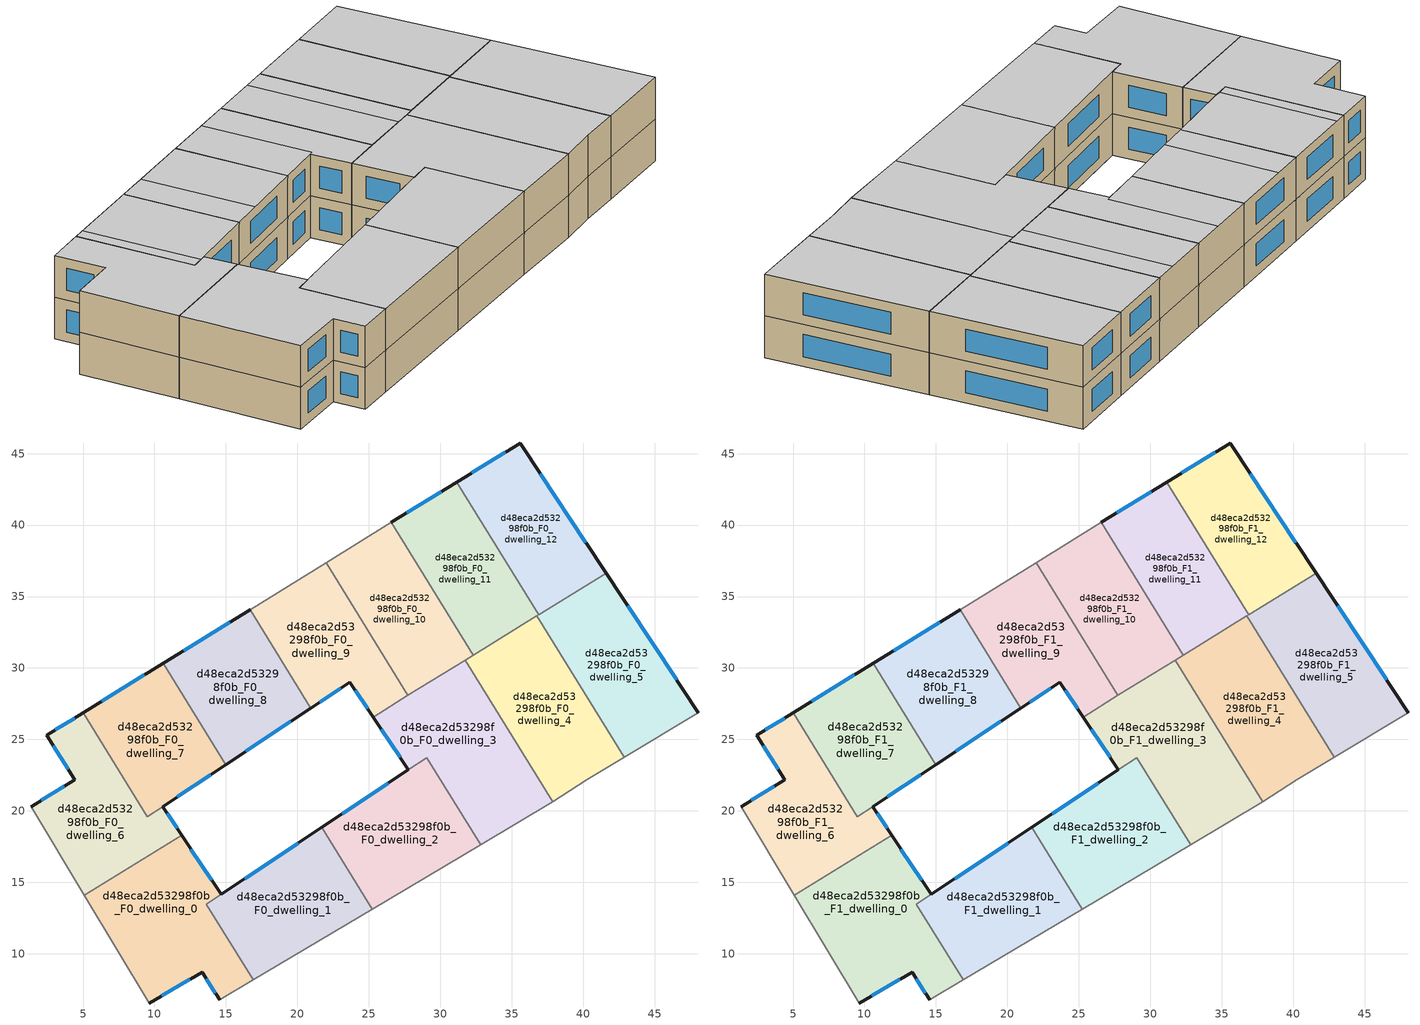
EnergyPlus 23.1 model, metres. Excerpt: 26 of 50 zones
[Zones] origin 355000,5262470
d48eca2d53298f0b_F0_dwelling_0
 floor ground (EU_floor_Construction): 14.67,14.17 13.64,13.48 16.91,8.19 14.55,6.79 13.33,8.72 9.63,6.56 5.1,14.1 11.91,18.3 z0
 wall outside (EU_wall_Construction): 14.67,14.17 11.91,18.3 / 9.63,6.56 13.33,8.72 14.55,6.79 z0:3
 wall to d48eca2d53298f0b_F0_dwelling_6 (EU_wall_Construction): 11.91,18.3 5.1,14.1 z0:3
 wall to d48eca2d53298f0b_F0_dwelling_1 (EU_wall_Construction): 16.91,8.19 13.64,13.48 14.67,14.17 z0:3
 wall adiabatic (EU_wall_Construction): 14.55,6.79 16.91,8.19 / 5.1,14.1 9.63,6.56 z0:3
 window (EU_Window_Construction): 14.02,15.14 12.56,17.33 / 13.61,8.27 14.26,7.24 / 10.5,7.06 12.46,8.21 z0.7:2.3
d48eca2d53298f0b_F0_dwelling_1
 floor ground (EU_floor_Construction): 21.71,18.85 25.24,13.12 16.91,8.19 13.64,13.48 z0
 wall outside (EU_wall_Construction): 21.71,18.85 14.67,14.17 z0:3
 wall adiabatic (EU_wall_Construction): 16.91,8.19 25.24,13.12 z0:3
 wall to d48eca2d53298f0b_F0_dwelling_2 (EU_wall_Construction): 25.24,13.12 21.71,18.85 z0:3
 window (EU_Window_Construction): 20.06,17.75 16.33,15.27 z0.7:2.3
d48eca2d53298f0b_F0_dwelling_10
 floor ground (EU_floor_Construction): 26.58,40.18 32.31,30.9 27.74,28.08 22.01,37.36 z0
 wall adiabatic (EU_wall_Construction): 26.58,40.18 22.01,37.36 z0:3
 wall to d48eca2d53298f0b_F0_dwelling_11 (EU_wall_Construction): 32.31,30.9 26.58,40.18 z0:3
 wall to d48eca2d53298f0b_F0_dwelling_9 (EU_wall_Construction): 22.01,37.36 27.74,28.08 z0:3
 wall to d48eca2d53298f0b_F0_dwelling_3 (EU_wall_Construction): 27.74,28.08 31.75,30.56 z0:3
 wall to d48eca2d53298f0b_F0_dwelling_4 (EU_wall_Construction): 31.75,30.56 32.31,30.9 z0:3
d48eca2d53298f0b_F0_dwelling_11
 floor ground (EU_floor_Construction): 31.16,43.01 36.89,33.73 32.31,30.9 26.58,40.18 z0
 wall outside (EU_wall_Construction): 31.16,43.01 26.58,40.18 z0:3
 wall to d48eca2d53298f0b_F0_dwelling_12 (EU_wall_Construction): 36.89,33.73 31.16,43.01 z0:3
 wall to d48eca2d53298f0b_F0_dwelling_4 (EU_wall_Construction): 32.31,30.9 36.76,33.65 z0:3
 wall to d48eca2d53298f0b_F0_dwelling_5 (EU_wall_Construction): 36.76,33.65 36.89,33.73 z0:3
 window (EU_Window_Construction): 30.08,42.34 27.66,40.85 z0.7:2.3
d48eca2d53298f0b_F0_dwelling_12
 floor ground (EU_floor_Construction): 35.59,45.74 41.6,36.64 36.89,33.73 31.16,43.01 z0
 wall outside (EU_wall_Construction): 41.6,36.64 35.59,45.74 31.16,43.01 z0:3
 wall to d48eca2d53298f0b_F0_dwelling_5 (EU_wall_Construction): 36.89,33.73 41.6,36.64 z0:3
 window (EU_Window_Construction): 34.55,45.1 32.2,43.65 / 40.19,38.78 37,43.61 z0.7:2.3
d48eca2d53298f0b_F0_dwelling_2
 floor ground (EU_floor_Construction): 29.05,23.72 32.82,17.62 25.24,13.12 21.71,18.85 z0
 wall outside (EU_wall_Construction): 27.77,22.87 21.71,18.85 z0:3
 wall adiabatic (EU_wall_Construction): 25.24,13.12 32.82,17.62 z0:3
 wall to d48eca2d53298f0b_F0_dwelling_3 (EU_wall_Construction): 32.82,17.62 29.05,23.72 27.77,22.87 z0:3
 window (EU_Window_Construction): 26.35,21.93 23.13,19.79 z0.7:2.3
d48eca2d53298f0b_F0_dwelling_3
 floor ground (EU_floor_Construction): 31.75,30.56 37.89,20.62 32.82,17.62 29.05,23.73 27.77,22.88 25.29,26.57 z0
 wall outside (EU_wall_Construction): 25.29,26.57 27.77,22.88 z0:3
 wall adiabatic (EU_wall_Construction): 32.82,17.62 37.89,20.62 z0:3
 wall to d48eca2d53298f0b_F0_dwelling_4 (EU_wall_Construction): 37.89,20.62 31.75,30.56 z0:3
 wall to d48eca2d53298f0b_F0_dwelling_9 (EU_wall_Construction): 27.74,28.08 25.29,26.57 z0:3
 window (EU_Window_Construction): 25.87,25.7 27.19,23.74 z0.7:2.3
d48eca2d53298f0b_F0_dwelling_4
 floor ground (EU_floor_Construction): 36.76,33.65 42.87,23.76 40.25,22.19 37.89,20.62 31.75,30.56 z0
 wall to d48eca2d53298f0b_F0_dwelling_5 (EU_wall_Construction): 42.87,23.76 36.76,33.65 z0:3
 wall adiabatic (EU_wall_Construction): 37.89,20.62 40.25,22.19 42.87,23.76 z0:3
d48eca2d53298f0b_F0_dwelling_5
 floor ground (EU_floor_Construction): 41.6,36.64 48.05,26.87 42.87,23.76 36.76,33.65 z0
 wall outside (EU_wall_Construction): 48.05,26.87 41.6,36.64 z0:3
 wall adiabatic (EU_wall_Construction): 42.87,23.76 48.05,26.87 z0:3
 window (EU_Window_Construction): 46.54,29.16 43.12,34.34 z0.7:2.3
d48eca2d53298f0b_F0_dwelling_6
 floor ground (EU_floor_Construction): 10.57,20.3 11.91,18.3 5.1,14.1 1.38,20.29 4.41,22.16 2.46,25.29 5.01,26.87 9.51,19.59 z0
 wall outside (EU_wall_Construction): 11.91,18.3 10.57,20.3 / 5.01,26.87 2.46,25.29 4.41,22.16 1.38,20.29 z0:3
 wall adiabatic (EU_wall_Construction): 1.38,20.29 5.1,14.1 z0:3
 wall to d48eca2d53298f0b_F0_dwelling_7 (EU_wall_Construction): 10.57,20.3 9.51,19.59 5.01,26.87 z0:3
 window (EU_Window_Construction): 11.59,18.77 10.88,19.83 / 3.69,21.72 2.09,20.73 / 2.92,24.56 3.95,22.9 / 4.41,26.5 3.06,25.66 z0.7:2.3
d48eca2d53298f0b_F0_dwelling_7
 floor ground (EU_floor_Construction): 10.61,30.32 14.98,23.23 9.51,19.59 5.01,26.87 z0
 wall outside (EU_wall_Construction): 10.61,30.32 5.01,26.87 / 10.57,20.3 14.98,23.23 z0:3
 wall to d48eca2d53298f0b_F0_dwelling_8 (EU_wall_Construction): 14.98,23.23 10.61,30.32 z0:3
 window (EU_Window_Construction): 9.29,29.51 6.33,27.68 / 11.61,20.99 13.95,22.55 z0.7:2.3
d48eca2d53298f0b_F0_dwelling_8
 floor ground (EU_floor_Construction): 16.69,34.07 20.94,27.19 14.98,23.23 10.61,30.32 z0
 wall outside (EU_wall_Construction): 16.69,34.07 10.61,30.32 / 14.98,23.23 20.94,27.19 z0:3
 wall to d48eca2d53298f0b_F0_dwelling_9 (EU_wall_Construction): 20.94,27.19 16.69,34.07 z0:3
 window (EU_Window_Construction): 15.26,33.19 12.04,31.2 / 16.38,24.16 19.54,26.26 z0.7:2.3
d48eca2d53298f0b_F0_dwelling_9
 floor ground (EU_floor_Construction): 22.01,37.36 27.74,28.08 25.29,26.57 23.66,29 20.94,27.19 16.69,34.07 z0
 wall outside (EU_wall_Construction): 20.94,27.19 23.66,29 25.29,26.57 z0:3
 wall adiabatic (EU_wall_Construction): 22.01,37.36 16.69,34.07 z0:3
 window (EU_Window_Construction): 24.05,28.43 24.91,27.14 / 21.58,27.62 23.02,28.58 z0.7:2.3
d48eca2d53298f0b_F1_dwelling_0
 floor to d48eca2d53298f0b_F0_dwelling_0 (EU_floor_Construction): 14.67,14.17 13.64,13.48 16.91,8.19 14.55,6.79 13.33,8.72 9.63,6.56 5.1,14.1 11.91,18.3 z3
 wall outside (EU_wall_Construction): 14.67,14.17 11.91,18.3 / 9.63,6.56 13.33,8.72 14.55,6.79 z3:6
 wall to d48eca2d53298f0b_F1_dwelling_6 (EU_wall_Construction): 11.91,18.3 5.1,14.1 z3:6
 wall to d48eca2d53298f0b_F1_dwelling_1 (EU_wall_Construction): 16.91,8.19 13.64,13.48 14.67,14.17 z3:6
 wall adiabatic (EU_wall_Construction): 14.55,6.79 16.91,8.19 / 5.1,14.1 9.63,6.56 z3:6
 window (EU_Window_Construction): 14.02,15.14 12.56,17.33 / 13.61,8.27 14.26,7.24 / 10.5,7.06 12.46,8.21 z3.7:5.3
 ceiling to d48eca2d53298f0b_F2_dwelling_0 (EU_floor_Construction): 16.91,8.19 13.64,13.48 14.67,14.17 11.91,18.3 5.1,14.1 9.63,6.56 13.33,8.72 14.55,6.79 z6
d48eca2d53298f0b_F1_dwelling_1
 floor to d48eca2d53298f0b_F0_dwelling_1 (EU_floor_Construction): 21.71,18.85 25.24,13.12 16.91,8.19 13.64,13.48 z3
 wall outside (EU_wall_Construction): 21.71,18.85 14.67,14.17 z3:6
 wall adiabatic (EU_wall_Construction): 16.91,8.19 25.24,13.12 z3:6
 wall to d48eca2d53298f0b_F1_dwelling_2 (EU_wall_Construction): 25.24,13.12 21.71,18.85 z3:6
 window (EU_Window_Construction): 20.06,17.75 16.33,15.27 z3.7:5.3
 ceiling to d48eca2d53298f0b_F2_dwelling_1 (EU_floor_Construction): 25.24,13.12 21.71,18.85 13.64,13.48 16.91,8.19 z6
d48eca2d53298f0b_F1_dwelling_10
 floor to d48eca2d53298f0b_F0_dwelling_10 (EU_floor_Construction): 26.58,40.18 32.31,30.9 27.74,28.08 22.01,37.36 z3
 wall adiabatic (EU_wall_Construction): 26.58,40.18 22.01,37.36 z3:6
 wall to d48eca2d53298f0b_F1_dwelling_11 (EU_wall_Construction): 32.31,30.9 26.58,40.18 z3:6
 wall to d48eca2d53298f0b_F1_dwelling_9 (EU_wall_Construction): 22.01,37.36 27.74,28.08 z3:6
 wall to d48eca2d53298f0b_F1_dwelling_3 (EU_wall_Construction): 27.74,28.08 31.75,30.56 z3:6
 wall to d48eca2d53298f0b_F1_dwelling_4 (EU_wall_Construction): 31.75,30.56 32.31,30.9 z3:6
 ceiling to d48eca2d53298f0b_F2_dwelling_9 (EU_floor_Construction): 30.79,29.96 25.06,39.24 22.01,37.36 27.74,28.08 z6
 ceiling to d48eca2d53298f0b_F2_dwelling_10 (EU_floor_Construction): 32.31,30.9 26.58,40.18 25.06,39.24 30.79,29.96 z6
d48eca2d53298f0b_F1_dwelling_11
 floor to d48eca2d53298f0b_F0_dwelling_11 (EU_floor_Construction): 31.16,43.01 36.89,33.73 32.31,30.9 26.58,40.18 z3
 wall outside (EU_wall_Construction): 31.16,43.01 26.58,40.18 z3:6
 wall to d48eca2d53298f0b_F1_dwelling_12 (EU_wall_Construction): 36.89,33.73 31.16,43.01 z3:6
 wall to d48eca2d53298f0b_F1_dwelling_4 (EU_wall_Construction): 32.31,30.9 36.76,33.65 z3:6
 wall to d48eca2d53298f0b_F1_dwelling_5 (EU_wall_Construction): 36.76,33.65 36.89,33.73 z3:6
 window (EU_Window_Construction): 30.08,42.34 27.66,40.85 z3.7:5.3
 ceiling adiabatic (EU_roof_Construction): 36.89,33.73 31.16,43.01 26.58,40.18 32.31,30.9 z6
d48eca2d53298f0b_F1_dwelling_12
 floor to d48eca2d53298f0b_F0_dwelling_12 (EU_floor_Construction): 35.59,45.74 41.6,36.64 36.89,33.73 31.16,43.01 z3
 wall outside (EU_wall_Construction): 41.6,36.64 35.59,45.74 31.16,43.01 z3:6
 wall to d48eca2d53298f0b_F1_dwelling_5 (EU_wall_Construction): 36.89,33.73 41.6,36.64 z3:6
 window (EU_Window_Construction): 34.55,45.1 32.2,43.65 / 40.19,38.78 37,43.61 z3.7:5.3
 ceiling to d48eca2d53298f0b_F2_dwelling_11 (EU_floor_Construction): 41.6,36.64 35.59,45.74 31.16,43.01 36.89,33.73 z6
d48eca2d53298f0b_F1_dwelling_2
 floor to d48eca2d53298f0b_F0_dwelling_2 (EU_floor_Construction): 29.05,23.72 32.82,17.62 25.24,13.12 21.71,18.85 z3
 wall outside (EU_wall_Construction): 27.77,22.87 21.71,18.85 z3:6
 wall adiabatic (EU_wall_Construction): 25.24,13.12 32.82,17.62 z3:6
 wall to d48eca2d53298f0b_F1_dwelling_3 (EU_wall_Construction): 32.82,17.62 29.05,23.72 27.77,22.87 z3:6
 window (EU_Window_Construction): 26.35,21.93 23.13,19.79 z3.7:5.3
 ceiling to d48eca2d53298f0b_F2_dwelling_2 (EU_floor_Construction): 32.82,17.62 29.05,23.72 21.71,18.85 25.24,13.12 z6
d48eca2d53298f0b_F1_dwelling_3
 floor to d48eca2d53298f0b_F0_dwelling_3 (EU_floor_Construction): 31.75,30.56 37.89,20.62 32.82,17.62 29.05,23.73 27.77,22.88 25.29,26.57 z3
 wall outside (EU_wall_Construction): 25.29,26.57 27.77,22.88 z3:6
 wall adiabatic (EU_wall_Construction): 32.82,17.62 37.89,20.62 z3:6
 wall to d48eca2d53298f0b_F1_dwelling_4 (EU_wall_Construction): 37.89,20.62 31.75,30.56 z3:6
 wall to d48eca2d53298f0b_F1_dwelling_9 (EU_wall_Construction): 27.74,28.08 25.29,26.57 z3:6
 window (EU_Window_Construction): 25.87,25.7 27.19,23.74 z3.7:5.3
 ceiling to d48eca2d53298f0b_F2_dwelling_3 (EU_floor_Construction): 37.89,20.62 31.75,30.56 25.29,26.57 27.77,22.88 29.05,23.73 32.82,17.62 z6
d48eca2d53298f0b_F1_dwelling_4
 floor to d48eca2d53298f0b_F0_dwelling_4 (EU_floor_Construction): 36.76,33.65 42.87,23.76 40.25,22.19 37.89,20.62 31.75,30.56 z3
 wall to d48eca2d53298f0b_F1_dwelling_5 (EU_wall_Construction): 42.87,23.76 36.76,33.65 z3:6
 wall adiabatic (EU_wall_Construction): 37.89,20.62 40.25,22.19 42.87,23.76 z3:6
 ceiling to d48eca2d53298f0b_F2_dwelling_4 (EU_floor_Construction): 40.25,22.19 42.87,23.76 36.76,33.65 31.75,30.56 37.89,20.62 z6
d48eca2d53298f0b_F1_dwelling_5
 floor to d48eca2d53298f0b_F0_dwelling_5 (EU_floor_Construction): 41.6,36.64 48.05,26.87 42.87,23.76 36.76,33.65 z3
 wall outside (EU_wall_Construction): 48.05,26.87 41.6,36.64 z3:6
 wall adiabatic (EU_wall_Construction): 42.87,23.76 48.05,26.87 z3:6
 window (EU_Window_Construction): 46.54,29.16 43.12,34.34 z3.7:5.3
 ceiling to d48eca2d53298f0b_F2_dwelling_5 (EU_floor_Construction): 48.05,26.87 41.6,36.64 36.76,33.65 42.87,23.76 z6
d48eca2d53298f0b_F1_dwelling_6
 floor to d48eca2d53298f0b_F0_dwelling_6 (EU_floor_Construction): 10.57,20.3 11.91,18.3 5.1,14.1 1.38,20.29 4.41,22.16 2.46,25.29 5.01,26.87 9.51,19.59 z3
 wall outside (EU_wall_Construction): 11.91,18.3 10.57,20.3 / 5.01,26.87 2.46,25.29 4.41,22.16 1.38,20.29 z3:6
 wall adiabatic (EU_wall_Construction): 1.38,20.29 5.1,14.1 z3:6
 wall to d48eca2d53298f0b_F1_dwelling_7 (EU_wall_Construction): 10.57,20.3 9.51,19.59 5.01,26.87 z3:6
 window (EU_Window_Construction): 11.59,18.77 10.88,19.83 / 3.69,21.72 2.09,20.73 / 2.92,24.56 3.95,22.9 / 4.41,26.5 3.06,25.66 z3.7:5.3
 ceiling to d48eca2d53298f0b_F2_dwelling_6 (EU_floor_Construction): 11.91,18.3 10.57,20.3 9.51,19.59 5.01,26.87 2.46,25.29 4.41,22.16 1.38,20.29 5.1,14.1 z6
d48eca2d53298f0b_F1_dwelling_7
 floor to d48eca2d53298f0b_F0_dwelling_7 (EU_floor_Construction): 10.61,30.32 14.98,23.23 9.51,19.59 5.01,26.87 z3
 wall outside (EU_wall_Construction): 10.61,30.32 5.01,26.87 / 10.57,20.3 14.98,23.23 z3:6
 wall to d48eca2d53298f0b_F1_dwelling_8 (EU_wall_Construction): 14.98,23.23 10.61,30.32 z3:6
 window (EU_Window_Construction): 9.29,29.51 6.33,27.68 / 11.61,20.99 13.95,22.55 z3.7:5.3
 ceiling to d48eca2d53298f0b_F2_dwelling_7 (EU_floor_Construction): 14.98,23.23 10.61,30.32 5.78,27.34 10.25,20.09 z6
 ceiling to d48eca2d53298f0b_F2_dwelling_6 (EU_floor_Construction): 10.25,20.09 5.78,27.34 5.01,26.87 9.51,19.59 10.57,20.3 z6
d48eca2d53298f0b_F1_dwelling_8
 floor to d48eca2d53298f0b_F0_dwelling_8 (EU_floor_Construction): 16.69,34.07 20.94,27.19 14.98,23.23 10.61,30.32 z3
 wall outside (EU_wall_Construction): 16.69,34.07 10.61,30.32 / 14.98,23.23 20.94,27.19 z3:6
 wall to d48eca2d53298f0b_F1_dwelling_9 (EU_wall_Construction): 20.94,27.19 16.69,34.07 z3:6
 window (EU_Window_Construction): 15.26,33.19 12.04,31.2 / 16.38,24.16 19.54,26.26 z3.7:5.3
 ceiling to d48eca2d53298f0b_F2_dwelling_8 (EU_floor_Construction): 20.94,27.19 16.69,34.07 12.62,31.56 16.95,24.54 z6
 ceiling to d48eca2d53298f0b_F2_dwelling_7 (EU_floor_Construction): 16.95,24.54 12.62,31.56 10.61,30.32 14.98,23.23 z6
d48eca2d53298f0b_F1_dwelling_9
 floor to d48eca2d53298f0b_F0_dwelling_9 (EU_floor_Construction): 22.01,37.36 27.74,28.08 25.29,26.57 23.66,29 20.94,27.19 16.69,34.07 z3
 wall outside (EU_wall_Construction): 20.94,27.19 23.66,29 25.29,26.57 z3:6
 wall adiabatic (EU_wall_Construction): 22.01,37.36 16.69,34.07 z3:6
 window (EU_Window_Construction): 24.05,28.43 24.91,27.14 / 21.58,27.62 23.02,28.58 z3.7:5.3
 ceiling to d48eca2d53298f0b_F2_dwelling_9 (EU_floor_Construction): 27.74,28.08 22.01,37.36 19.72,35.95 23.91,29.17 23.66,29 25.29,26.57 z6
 ceiling to d48eca2d53298f0b_F2_dwelling_8 (EU_floor_Construction): 23.66,29 23.91,29.17 19.72,35.95 16.69,34.07 20.94,27.19 z6
[Building]
EU S2 Campaign: North Axis=0; Terrain=City; Solar Distribution=FullExterior
[Site:Location]
Budapest.Ferenc.Liszt.Intl.AP: Latitude=47.437; Longitude=19.256; Time Zone=1; Elevation=185
[SizingPeriod:WeatherFileDays]
AnnualSizingPeriod: Begin Month=1; Begin Day of Month=1; End Month=12; End Day of Month=31; Day of Week for Start Day=Monday; Use Weather File Daylight Saving Period=No; Use Weather File Rain and Snow Indicators=No
[MATERIAL]
EU_InternalMass_Material: Roughness=MediumRough; Thickness=0.1; Conductivity=1; Density=1800; Specific Heat=900; Thermal Absorptance=0.9; Solar Absorptance=0.7; Visible Absorptance=0.7
[MATERIAL:NOMASS] Roughness=MediumRough; Thermal Absorptance=0.9; Solar Absorptance=0.7; Visible Absorptance=0.7
Name | Thermal Resistance
EU_wall_NoMass | 0.832559
EU_roof_NoMass | 1.39638
EU_floor_NoMass | 0.872794
[WINDOWMATERIAL:SIMPLEGLAZINGSYSTEM]
EU_Window_SimpleGlazing: UFactor=2.79869; Solar Heat Gain Coefficient=0.75; Visible Transmittance=0.75
[CONSTRUCTION]
EU_wall_Construction: EU_wall_NoMass
EU_roof_Construction: EU_roof_NoMass
EU_floor_Construction: EU_floor_NoMass
EU_Window_Construction: EU_Window_SimpleGlazing
EU_InternalMass_Construction: EU_InternalMass_Material
[ZONE] Type=1; Multiplier=1; Ceiling Height=autocalculate; Floor Area=autocalculate; Part of Total Floor Area=Yes
Name | Volume
d48eca2d53298f0b_F0_dwelling_0; d48eca2d53298f0b_F1_dwelling_0 | 222.478
d48eca2d53298f0b_F0_dwelling_1; d48eca2d53298f0b_F1_dwelling_1 | 188.02
d48eca2d53298f0b_F0_dwelling_10; d48eca2d53298f0b_F1_dwelling_10 | 175.908
d48eca2d53298f0b_F0_dwelling_11; d48eca2d53298f0b_F1_dwelling_11 | 175.917
d48eca2d53298f0b_F0_dwelling_12; d48eca2d53298f0b_F1_dwelling_12 | 175.909
d48eca2d53298f0b_F0_dwelling_2; d48eca2d53298f0b_F1_dwelling_2 | 183.679
d48eca2d53298f0b_F0_dwelling_3; d48eca2d53298f0b_F1_dwelling_3 | 226.723
d48eca2d53298f0b_F0_dwelling_4; d48eca2d53298f0b_F1_dwelling_4 | 205.252
d48eca2d53298f0b_F0_dwelling_5; d48eca2d53298f0b_F1_dwelling_5 | 205.23
d48eca2d53298f0b_F0_dwelling_6; d48eca2d53298f0b_F1_dwelling_6 | 185.373
d48eca2d53298f0b_F0_dwelling_7; d48eca2d53298f0b_F1_dwelling_7 | 166.467
d48eca2d53298f0b_F0_dwelling_8; d48eca2d53298f0b_F1_dwelling_8 | 175.936
d48eca2d53298f0b_F0_dwelling_9; d48eca2d53298f0b_F1_dwelling_9 | 175.939
[INTERNALMASS] Construction=EU_InternalMass_Construction
Name | Zone or ZoneList | Surface Area
d48eca2d53298f0b_F0_dwelling_0_EU_InternalMass | d48eca2d53298f0b_F0_dwelling_0 | 74.1593
d48eca2d53298f0b_F0_dwelling_1_EU_InternalMass | d48eca2d53298f0b_F0_dwelling_1 | 62.6728
d48eca2d53298f0b_F0_dwelling_2_EU_InternalMass | d48eca2d53298f0b_F0_dwelling_2 | 61.248
d48eca2d53298f0b_F0_dwelling_3_EU_InternalMass | d48eca2d53298f0b_F0_dwelling_3 | 75.5735
d48eca2d53298f0b_F0_dwelling_4_EU_InternalMass | d48eca2d53298f0b_F0_dwelling_4 | 68.4179
d48eca2d53298f0b_F0_dwelling_5_EU_InternalMass | d48eca2d53298f0b_F0_dwelling_5 | 68.4101
d48eca2d53298f0b_F0_dwelling_6_EU_InternalMass | d48eca2d53298f0b_F0_dwelling_6 | 61.7931
d48eca2d53298f0b_F0_dwelling_7_EU_InternalMass | d48eca2d53298f0b_F0_dwelling_7 | 55.4882
d48eca2d53298f0b_F0_dwelling_8_EU_InternalMass | d48eca2d53298f0b_F0_dwelling_8 | 58.6452
d48eca2d53298f0b_F0_dwelling_9_EU_InternalMass | d48eca2d53298f0b_F0_dwelling_9 | 58.6463
d48eca2d53298f0b_F0_dwelling_10_EU_InternalMass | d48eca2d53298f0b_F0_dwelling_10 | 58.636
d48eca2d53298f0b_F0_dwelling_11_EU_InternalMass | d48eca2d53298f0b_F0_dwelling_11 | 58.6393
d48eca2d53298f0b_F0_dwelling_12_EU_InternalMass | d48eca2d53298f0b_F0_dwelling_12 | 58.6362
d48eca2d53298f0b_F1_dwelling_0_EU_InternalMass | d48eca2d53298f0b_F1_dwelling_0 | 74.1593
d48eca2d53298f0b_F1_dwelling_1_EU_InternalMass | d48eca2d53298f0b_F1_dwelling_1 | 62.6728
d48eca2d53298f0b_F1_dwelling_2_EU_InternalMass | d48eca2d53298f0b_F1_dwelling_2 | 61.248
d48eca2d53298f0b_F1_dwelling_3_EU_InternalMass | d48eca2d53298f0b_F1_dwelling_3 | 75.5735
d48eca2d53298f0b_F1_dwelling_4_EU_InternalMass | d48eca2d53298f0b_F1_dwelling_4 | 68.4179
d48eca2d53298f0b_F1_dwelling_5_EU_InternalMass | d48eca2d53298f0b_F1_dwelling_5 | 68.4101
d48eca2d53298f0b_F1_dwelling_6_EU_InternalMass | d48eca2d53298f0b_F1_dwelling_6 | 61.7931
d48eca2d53298f0b_F1_dwelling_7_EU_InternalMass | d48eca2d53298f0b_F1_dwelling_7 | 55.4882
d48eca2d53298f0b_F1_dwelling_8_EU_InternalMass | d48eca2d53298f0b_F1_dwelling_8 | 58.6452
d48eca2d53298f0b_F1_dwelling_9_EU_InternalMass | d48eca2d53298f0b_F1_dwelling_9 | 58.6463
d48eca2d53298f0b_F1_dwelling_10_EU_InternalMass | d48eca2d53298f0b_F1_dwelling_10 | 58.636
d48eca2d53298f0b_F1_dwelling_11_EU_InternalMass | d48eca2d53298f0b_F1_dwelling_11 | 58.6393
d48eca2d53298f0b_F1_dwelling_12_EU_InternalMass | d48eca2d53298f0b_F1_dwelling_12 | 58.6362
[OTHEREQUIPMENT] Fuel Type=Electricity; Design Level Calculation Method=Watts/Area; Power per Zone Floor Area=1; Fraction Latent=0; Fraction Radiant=0; Fraction Lost=0; Carbon Dioxide Generation Rate=0; EndUse Subcategory=EU_Step8_InternalGains
Name | Zone or ZoneList or Space or SpaceList | Schedule
EU_Step8_InternalGain_d48eca2d53298f0b_F0_dwelling_0_f000 | d48eca2d53298f0b_F0_dwelling_0 | EU_Step8_GainSchedule_d48eca2d53298f0b_F0_dwelling_0_f000
EU_Step8_InternalGain_d48eca2d53298f0b_F0_dwelling_1_f000 | d48eca2d53298f0b_F0_dwelling_1 | EU_Step8_GainSchedule_d48eca2d53298f0b_F0_dwelling_1_f000
EU_Step8_InternalGain_d48eca2d53298f0b_F0_dwelling_2_f000 | d48eca2d53298f0b_F0_dwelling_2 | EU_Step8_GainSchedule_d48eca2d53298f0b_F0_dwelling_2_f000
EU_Step8_InternalGain_d48eca2d53298f0b_F0_dwelling_3_f000 | d48eca2d53298f0b_F0_dwelling_3 | EU_Step8_GainSchedule_d48eca2d53298f0b_F0_dwelling_3_f000
EU_Step8_InternalGain_d48eca2d53298f0b_F0_dwelling_4_f000 | d48eca2d53298f0b_F0_dwelling_4 | EU_Step8_GainSchedule_d48eca2d53298f0b_F0_dwelling_4_f000
EU_Step8_InternalGain_d48eca2d53298f0b_F0_dwelling_5_f000 | d48eca2d53298f0b_F0_dwelling_5 | EU_Step8_GainSchedule_d48eca2d53298f0b_F0_dwelling_5_f000
EU_Step8_InternalGain_d48eca2d53298f0b_F0_dwelling_6_f000 | d48eca2d53298f0b_F0_dwelling_6 | EU_Step8_GainSchedule_d48eca2d53298f0b_F0_dwelling_6_f000
EU_Step8_InternalGain_d48eca2d53298f0b_F0_dwelling_7_f000 | d48eca2d53298f0b_F0_dwelling_7 | EU_Step8_GainSchedule_d48eca2d53298f0b_F0_dwelling_7_f000
EU_Step8_InternalGain_d48eca2d53298f0b_F0_dwelling_8_f000 | d48eca2d53298f0b_F0_dwelling_8 | EU_Step8_GainSchedule_d48eca2d53298f0b_F0_dwelling_8_f000
EU_Step8_InternalGain_d48eca2d53298f0b_F0_dwelling_9_f000 | d48eca2d53298f0b_F0_dwelling_9 | EU_Step8_GainSchedule_d48eca2d53298f0b_F0_dwelling_9_f000
EU_Step8_InternalGain_d48eca2d53298f0b_F0_dwelling_10_f000 | d48eca2d53298f0b_F0_dwelling_10 | EU_Step8_GainSchedule_d48eca2d53298f0b_F0_dwelling_10_f000
EU_Step8_InternalGain_d48eca2d53298f0b_F0_dwelling_11_f000 | d48eca2d53298f0b_F0_dwelling_11 | EU_Step8_GainSchedule_d48eca2d53298f0b_F0_dwelling_11_f000
EU_Step8_InternalGain_d48eca2d53298f0b_F0_dwelling_12_f000 | d48eca2d53298f0b_F0_dwelling_12 | EU_Step8_GainSchedule_d48eca2d53298f0b_F0_dwelling_12_f000
EU_Step8_InternalGain_d48eca2d53298f0b_F1_dwelling_0_f000 | d48eca2d53298f0b_F1_dwelling_0 | EU_Step8_GainSchedule_d48eca2d53298f0b_F1_dwelling_0_f000
EU_Step8_InternalGain_d48eca2d53298f0b_F1_dwelling_1_f000 | d48eca2d53298f0b_F1_dwelling_1 | EU_Step8_GainSchedule_d48eca2d53298f0b_F1_dwelling_1_f000
EU_Step8_InternalGain_d48eca2d53298f0b_F1_dwelling_2_f000 | d48eca2d53298f0b_F1_dwelling_2 | EU_Step8_GainSchedule_d48eca2d53298f0b_F1_dwelling_2_f000
EU_Step8_InternalGain_d48eca2d53298f0b_F1_dwelling_3_f000 | d48eca2d53298f0b_F1_dwelling_3 | EU_Step8_GainSchedule_d48eca2d53298f0b_F1_dwelling_3_f000
EU_Step8_InternalGain_d48eca2d53298f0b_F1_dwelling_4_f000 | d48eca2d53298f0b_F1_dwelling_4 | EU_Step8_GainSchedule_d48eca2d53298f0b_F1_dwelling_4_f000
EU_Step8_InternalGain_d48eca2d53298f0b_F1_dwelling_5_f000 | d48eca2d53298f0b_F1_dwelling_5 | EU_Step8_GainSchedule_d48eca2d53298f0b_F1_dwelling_5_f000
EU_Step8_InternalGain_d48eca2d53298f0b_F1_dwelling_6_f000 | d48eca2d53298f0b_F1_dwelling_6 | EU_Step8_GainSchedule_d48eca2d53298f0b_F1_dwelling_6_f000
EU_Step8_InternalGain_d48eca2d53298f0b_F1_dwelling_7_f000 | d48eca2d53298f0b_F1_dwelling_7 | EU_Step8_GainSchedule_d48eca2d53298f0b_F1_dwelling_7_f000
EU_Step8_InternalGain_d48eca2d53298f0b_F1_dwelling_8_f000 | d48eca2d53298f0b_F1_dwelling_8 | EU_Step8_GainSchedule_d48eca2d53298f0b_F1_dwelling_8_f000
EU_Step8_InternalGain_d48eca2d53298f0b_F1_dwelling_9_f000 | d48eca2d53298f0b_F1_dwelling_9 | EU_Step8_GainSchedule_d48eca2d53298f0b_F1_dwelling_9_f000
EU_Step8_InternalGain_d48eca2d53298f0b_F1_dwelling_10_f000 | d48eca2d53298f0b_F1_dwelling_10 | EU_Step8_GainSchedule_d48eca2d53298f0b_F1_dwelling_10_f000
EU_Step8_InternalGain_d48eca2d53298f0b_F1_dwelling_11_f000 | d48eca2d53298f0b_F1_dwelling_11 | EU_Step8_GainSchedule_d48eca2d53298f0b_F1_dwelling_11_f000
EU_Step8_InternalGain_d48eca2d53298f0b_F1_dwelling_12_f000 | d48eca2d53298f0b_F1_dwelling_12 | EU_Step8_GainSchedule_d48eca2d53298f0b_F1_dwelling_12_f000
[ZONEVENTILATION:DESIGNFLOWRATE] Schedule=EU_AlwaysOn; Design Flow Rate Calculation Method=AirChanges/Hour; Air Changes per Hour=0.475469; Ventilation Type=Natural; Fan Pressure Rise=0; Fan Total Efficiency=1; Constant Term Coefficient=1; Temperature Term Coefficient=0; Velocity Term Coefficient=0; Velocity Squared Term Coefficient=0; Minimum Indoor Temperature=-100; Maximum Indoor Temperature=100; Delta Temperature=-100; Minimum Outdoor Temperature=-100; Maximum Outdoor Temperature=100; Maximum Wind Speed=40
Name | Zone or ZoneList or Space or SpaceList
EU_ConstantAir_d48eca2d53298f0b_F0_dwelling_0 | d48eca2d53298f0b_F0_dwelling_0
EU_ConstantAir_d48eca2d53298f0b_F0_dwelling_1 | d48eca2d53298f0b_F0_dwelling_1
EU_ConstantAir_d48eca2d53298f0b_F0_dwelling_2 | d48eca2d53298f0b_F0_dwelling_2
EU_ConstantAir_d48eca2d53298f0b_F0_dwelling_3 | d48eca2d53298f0b_F0_dwelling_3
EU_ConstantAir_d48eca2d53298f0b_F0_dwelling_4 | d48eca2d53298f0b_F0_dwelling_4
EU_ConstantAir_d48eca2d53298f0b_F0_dwelling_5 | d48eca2d53298f0b_F0_dwelling_5
EU_ConstantAir_d48eca2d53298f0b_F0_dwelling_6 | d48eca2d53298f0b_F0_dwelling_6
EU_ConstantAir_d48eca2d53298f0b_F0_dwelling_7 | d48eca2d53298f0b_F0_dwelling_7
EU_ConstantAir_d48eca2d53298f0b_F0_dwelling_8 | d48eca2d53298f0b_F0_dwelling_8
EU_ConstantAir_d48eca2d53298f0b_F0_dwelling_9 | d48eca2d53298f0b_F0_dwelling_9
EU_ConstantAir_d48eca2d53298f0b_F0_dwelling_10 | d48eca2d53298f0b_F0_dwelling_10
EU_ConstantAir_d48eca2d53298f0b_F0_dwelling_11 | d48eca2d53298f0b_F0_dwelling_11
EU_ConstantAir_d48eca2d53298f0b_F0_dwelling_12 | d48eca2d53298f0b_F0_dwelling_12
EU_ConstantAir_d48eca2d53298f0b_F1_dwelling_0 | d48eca2d53298f0b_F1_dwelling_0
EU_ConstantAir_d48eca2d53298f0b_F1_dwelling_1 | d48eca2d53298f0b_F1_dwelling_1
EU_ConstantAir_d48eca2d53298f0b_F1_dwelling_2 | d48eca2d53298f0b_F1_dwelling_2
EU_ConstantAir_d48eca2d53298f0b_F1_dwelling_3 | d48eca2d53298f0b_F1_dwelling_3
EU_ConstantAir_d48eca2d53298f0b_F1_dwelling_4 | d48eca2d53298f0b_F1_dwelling_4
EU_ConstantAir_d48eca2d53298f0b_F1_dwelling_5 | d48eca2d53298f0b_F1_dwelling_5
EU_ConstantAir_d48eca2d53298f0b_F1_dwelling_6 | d48eca2d53298f0b_F1_dwelling_6
EU_ConstantAir_d48eca2d53298f0b_F1_dwelling_7 | d48eca2d53298f0b_F1_dwelling_7
EU_ConstantAir_d48eca2d53298f0b_F1_dwelling_8 | d48eca2d53298f0b_F1_dwelling_8
EU_ConstantAir_d48eca2d53298f0b_F1_dwelling_9 | d48eca2d53298f0b_F1_dwelling_9
EU_ConstantAir_d48eca2d53298f0b_F1_dwelling_10 | d48eca2d53298f0b_F1_dwelling_10
EU_ConstantAir_d48eca2d53298f0b_F1_dwelling_11 | d48eca2d53298f0b_F1_dwelling_11
EU_ConstantAir_d48eca2d53298f0b_F1_dwelling_12 | d48eca2d53298f0b_F1_dwelling_12
[HVACTEMPLATE:THERMOSTAT] Constant Heating Setpoint=20; Constant Cooling Setpoint=50
EU_HeatOnly_d48eca2d53298f0b_F0_dwelling_0; EU_HeatOnly_d48eca2d53298f0b_F0_dwelling_1; EU_HeatOnly_d48eca2d53298f0b_F0_dwelling_2; EU_HeatOnly_d48eca2d53298f0b_F0_dwelling_3; EU_HeatOnly_d48eca2d53298f0b_F0_dwelling_4; EU_HeatOnly_d48eca2d53298f0b_F0_dwelling_5; EU_HeatOnly_d48eca2d53298f0b_F0_dwelling_6; EU_HeatOnly_d48eca2d53298f0b_F0_dwelling_7; EU_HeatOnly_d48eca2d53298f0b_F0_dwelling_8; EU_HeatOnly_d48eca2d53298f0b_F0_dwelling_9; EU_HeatOnly_d48eca2d53298f0b_F0_dwelling_10; EU_HeatOnly_d48eca2d53298f0b_F0_dwelling_11; EU_HeatOnly_d48eca2d53298f0b_F0_dwelling_12; EU_HeatOnly_d48eca2d53298f0b_F1_dwelling_0; EU_HeatOnly_d48eca2d53298f0b_F1_dwelling_1; EU_HeatOnly_d48eca2d53298f0b_F1_dwelling_2; EU_HeatOnly_d48eca2d53298f0b_F1_dwelling_3; EU_HeatOnly_d48eca2d53298f0b_F1_dwelling_4; EU_HeatOnly_d48eca2d53298f0b_F1_dwelling_5; EU_HeatOnly_d48eca2d53298f0b_F1_dwelling_6; EU_HeatOnly_d48eca2d53298f0b_F1_dwelling_7; EU_HeatOnly_d48eca2d53298f0b_F1_dwelling_8; EU_HeatOnly_d48eca2d53298f0b_F1_dwelling_9; EU_HeatOnly_d48eca2d53298f0b_F1_dwelling_10; EU_HeatOnly_d48eca2d53298f0b_F1_dwelling_11; EU_HeatOnly_d48eca2d53298f0b_F1_dwelling_12; EU_HeatOnly_d48eca2d53298f0b_F2_dwelling_0; EU_HeatOnly_d48eca2d53298f0b_F2_dwelling_1; EU_HeatOnly_d48eca2d53298f0b_F2_dwelling_2; EU_HeatOnly_d48eca2d53298f0b_F2_dwelling_3; EU_HeatOnly_d48eca2d53298f0b_F2_dwelling_4; EU_HeatOnly_d48eca2d53298f0b_F2_dwelling_5; EU_HeatOnly_d48eca2d53298f0b_F2_dwelling_6; EU_HeatOnly_d48eca2d53298f0b_F2_dwelling_7; EU_HeatOnly_d48eca2d53298f0b_F2_dwelling_8; EU_HeatOnly_d48eca2d53298f0b_F2_dwelling_9; EU_HeatOnly_d48eca2d53298f0b_F2_dwelling_10; EU_HeatOnly_d48eca2d53298f0b_F2_dwelling_11; EU_HeatOnly_d48eca2d53298f0b_F3_dwelling_0; EU_HeatOnly_d48eca2d53298f0b_F3_dwelling_1; EU_HeatOnly_d48eca2d53298f0b_F3_dwelling_2; EU_HeatOnly_d48eca2d53298f0b_F3_dwelling_3; EU_HeatOnly_d48eca2d53298f0b_F3_dwelling_4; EU_HeatOnly_d48eca2d53298f0b_F3_dwelling_5; EU_HeatOnly_d48eca2d53298f0b_F3_dwelling_6; EU_HeatOnly_d48eca2d53298f0b_F3_dwelling_7; EU_HeatOnly_d48eca2d53298f0b_F3_dwelling_8; EU_HeatOnly_d48eca2d53298f0b_F3_dwelling_9; EU_HeatOnly_d48eca2d53298f0b_F3_dwelling_10; EU_HeatOnly_d48eca2d53298f0b_F3_dwelling_11
[HVACTEMPLATE:ZONE:IDEALLOADSAIRSYSTEM] System Availability Schedule=EU_AlwaysOn; Maximum Heating Supply Air Temperature=50; Minimum Cooling Supply Air Temperature=13; Maximum Heating Supply Air Humidity Ratio=0.0156; Minimum Cooling Supply Air Humidity Ratio=0.0077; Heating Limit=NoLimit; Cooling Limit=NoLimit; Heating Availability Schedule=EU_AlwaysOn; Cooling Availability Schedule=EU_CoolingOff; Dehumidification Control Type=ConstantSensibleHeatRatio; Cooling Sensible Heat Ratio=0.7; Dehumidification Setpoint=60; Humidification Control Type=None; Humidification Setpoint=30; Outdoor Air Method=None; Outdoor Air Flow Rate per Person=0.00944; Outdoor Air Flow Rate per Zone Floor Area=0; Outdoor Air Flow Rate per Zone=0; Demand Controlled Ventilation Type=None; Outdoor Air Economizer Type=NoEconomizer; Heat Recovery Type=None; Sensible Heat Recovery Effectiveness=0.7; Latent Heat Recovery Effectiveness=0.65
Name | Template Thermostat
d48eca2d53298f0b_F0_dwelling_0 | EU_HeatOnly_d48eca2d53298f0b_F0_dwelling_0
d48eca2d53298f0b_F0_dwelling_1 | EU_HeatOnly_d48eca2d53298f0b_F0_dwelling_1
d48eca2d53298f0b_F0_dwelling_2 | EU_HeatOnly_d48eca2d53298f0b_F0_dwelling_2
d48eca2d53298f0b_F0_dwelling_3 | EU_HeatOnly_d48eca2d53298f0b_F0_dwelling_3
d48eca2d53298f0b_F0_dwelling_4 | EU_HeatOnly_d48eca2d53298f0b_F0_dwelling_4
d48eca2d53298f0b_F0_dwelling_5 | EU_HeatOnly_d48eca2d53298f0b_F0_dwelling_5
d48eca2d53298f0b_F0_dwelling_6 | EU_HeatOnly_d48eca2d53298f0b_F0_dwelling_6
d48eca2d53298f0b_F0_dwelling_7 | EU_HeatOnly_d48eca2d53298f0b_F0_dwelling_7
d48eca2d53298f0b_F0_dwelling_8 | EU_HeatOnly_d48eca2d53298f0b_F0_dwelling_8
d48eca2d53298f0b_F0_dwelling_9 | EU_HeatOnly_d48eca2d53298f0b_F0_dwelling_9
d48eca2d53298f0b_F0_dwelling_10 | EU_HeatOnly_d48eca2d53298f0b_F0_dwelling_10
d48eca2d53298f0b_F0_dwelling_11 | EU_HeatOnly_d48eca2d53298f0b_F0_dwelling_11
d48eca2d53298f0b_F0_dwelling_12 | EU_HeatOnly_d48eca2d53298f0b_F0_dwelling_12
d48eca2d53298f0b_F1_dwelling_0 | EU_HeatOnly_d48eca2d53298f0b_F1_dwelling_0
d48eca2d53298f0b_F1_dwelling_1 | EU_HeatOnly_d48eca2d53298f0b_F1_dwelling_1
d48eca2d53298f0b_F1_dwelling_2 | EU_HeatOnly_d48eca2d53298f0b_F1_dwelling_2
d48eca2d53298f0b_F1_dwelling_3 | EU_HeatOnly_d48eca2d53298f0b_F1_dwelling_3
d48eca2d53298f0b_F1_dwelling_4 | EU_HeatOnly_d48eca2d53298f0b_F1_dwelling_4
d48eca2d53298f0b_F1_dwelling_5 | EU_HeatOnly_d48eca2d53298f0b_F1_dwelling_5
d48eca2d53298f0b_F1_dwelling_6 | EU_HeatOnly_d48eca2d53298f0b_F1_dwelling_6
d48eca2d53298f0b_F1_dwelling_7 | EU_HeatOnly_d48eca2d53298f0b_F1_dwelling_7
d48eca2d53298f0b_F1_dwelling_8 | EU_HeatOnly_d48eca2d53298f0b_F1_dwelling_8
d48eca2d53298f0b_F1_dwelling_9 | EU_HeatOnly_d48eca2d53298f0b_F1_dwelling_9
d48eca2d53298f0b_F1_dwelling_10 | EU_HeatOnly_d48eca2d53298f0b_F1_dwelling_10
d48eca2d53298f0b_F1_dwelling_11 | EU_HeatOnly_d48eca2d53298f0b_F1_dwelling_11
d48eca2d53298f0b_F1_dwelling_12 | EU_HeatOnly_d48eca2d53298f0b_F1_dwelling_12
[SIZING:ZONE] Zone Cooling Design Supply Air Temperature Input Method=SupplyAirTemperature; Zone Cooling Design Supply Air Temperature=13; Zone Heating Design Supply Air Temperature Input Method=SupplyAirTemperature; Zone Heating Design Supply Air Temperature=50; Zone Cooling Design Supply Air Humidity Ratio=0.008; Zone Heating Design Supply Air Humidity Ratio=0.008; Cooling Design Air Flow Method=DesignDay; Cooling Design Air Flow Rate=0; Cooling Minimum Air Flow per Zone Floor Area=0.000762; Cooling Minimum Air Flow=0; Cooling Minimum Air Flow Fraction=0.2; Heating Design Air Flow Method=DesignDay; Heating Design Air Flow Rate=0; Heating Maximum Air Flow per Zone Floor Area=0.002032; Heating Maximum Air Flow=0.141576; Heating Maximum Air Flow Fraction=0.3; Account for Dedicated Outdoor Air System=No; Dedicated Outdoor Air System Control Strategy=NeutralSupplyAir; Dedicated Outdoor Air Low Setpoint Temperature for Design=autosize; Dedicated Outdoor Air High Setpoint Temperature for Design=autosize; Zone Load Sizing Method=Sensible Load Only No Latent Load; Zone Latent Cooling Design Supply Air Humidity Ratio Input Method=HumidityRatioDifference; Zone Cooling Design Supply Air Humidity Ratio Difference=0.005; Zone Latent Heating Design Supply Air Humidity Ratio Input Method=HumidityRatioDifference; Zone Humidification Design Supply Air Humidity Ratio Difference=0.005
d48eca2d53298f0b_F0_dwelling_0; d48eca2d53298f0b_F0_dwelling_1; d48eca2d53298f0b_F0_dwelling_2; d48eca2d53298f0b_F0_dwelling_3; d48eca2d53298f0b_F0_dwelling_4; d48eca2d53298f0b_F0_dwelling_5; d48eca2d53298f0b_F0_dwelling_6; d48eca2d53298f0b_F0_dwelling_7; d48eca2d53298f0b_F0_dwelling_8; d48eca2d53298f0b_F0_dwelling_9; d48eca2d53298f0b_F0_dwelling_10; d48eca2d53298f0b_F0_dwelling_11; d48eca2d53298f0b_F0_dwelling_12; d48eca2d53298f0b_F1_dwelling_0; d48eca2d53298f0b_F1_dwelling_1; d48eca2d53298f0b_F1_dwelling_2; d48eca2d53298f0b_F1_dwelling_3; d48eca2d53298f0b_F1_dwelling_4; d48eca2d53298f0b_F1_dwelling_5; d48eca2d53298f0b_F1_dwelling_6; d48eca2d53298f0b_F1_dwelling_7; d48eca2d53298f0b_F1_dwelling_8; d48eca2d53298f0b_F1_dwelling_9; d48eca2d53298f0b_F1_dwelling_10; d48eca2d53298f0b_F1_dwelling_11; d48eca2d53298f0b_F1_dwelling_12
[SCHEDULE:CONSTANT]
Name | Hourly Value
EU_AlwaysOn | 1
EU_CoolingOff | 0
[SCHEDULE:FILE] Column Number=1; Rows to Skip at Top=0; Number of Hours of Data=8760; Column Separator=Comma; Interpolate to Timestep=No; Minutes per Item=60; Adjust Schedule for Daylight Savings=Yes
Name | File
EU_Step8_GainSchedule_d48eca2d53298f0b_F0_dwelling_0_f000 | ../../schedules/d48eca2d53298f0b/d48eca2d53298f0b_F0_dwelling_0_f000_gain.csv
EU_Step8_GainSchedule_d48eca2d53298f0b_F0_dwelling_1_f000 | ../../schedules/d48eca2d53298f0b/d48eca2d53298f0b_F0_dwelling_1_f000_gain.csv
EU_Step8_GainSchedule_d48eca2d53298f0b_F0_dwelling_2_f000 | ../../schedules/d48eca2d53298f0b/d48eca2d53298f0b_F0_dwelling_2_f000_gain.csv
EU_Step8_GainSchedule_d48eca2d53298f0b_F0_dwelling_3_f000 | ../../schedules/d48eca2d53298f0b/d48eca2d53298f0b_F0_dwelling_3_f000_gain.csv
EU_Step8_GainSchedule_d48eca2d53298f0b_F0_dwelling_4_f000 | ../../schedules/d48eca2d53298f0b/d48eca2d53298f0b_F0_dwelling_4_f000_gain.csv
EU_Step8_GainSchedule_d48eca2d53298f0b_F0_dwelling_5_f000 | ../../schedules/d48eca2d53298f0b/d48eca2d53298f0b_F0_dwelling_5_f000_gain.csv
EU_Step8_GainSchedule_d48eca2d53298f0b_F0_dwelling_6_f000 | ../../schedules/d48eca2d53298f0b/d48eca2d53298f0b_F0_dwelling_6_f000_gain.csv
EU_Step8_GainSchedule_d48eca2d53298f0b_F0_dwelling_7_f000 | ../../schedules/d48eca2d53298f0b/d48eca2d53298f0b_F0_dwelling_7_f000_gain.csv
EU_Step8_GainSchedule_d48eca2d53298f0b_F0_dwelling_8_f000 | ../../schedules/d48eca2d53298f0b/d48eca2d53298f0b_F0_dwelling_8_f000_gain.csv
EU_Step8_GainSchedule_d48eca2d53298f0b_F0_dwelling_9_f000 | ../../schedules/d48eca2d53298f0b/d48eca2d53298f0b_F0_dwelling_9_f000_gain.csv
EU_Step8_GainSchedule_d48eca2d53298f0b_F0_dwelling_10_f000 | ../../schedules/d48eca2d53298f0b/d48eca2d53298f0b_F0_dwelling_10_f000_gain.csv
EU_Step8_GainSchedule_d48eca2d53298f0b_F0_dwelling_11_f000 | ../../schedules/d48eca2d53298f0b/d48eca2d53298f0b_F0_dwelling_11_f000_gain.csv
EU_Step8_GainSchedule_d48eca2d53298f0b_F0_dwelling_12_f000 | ../../schedules/d48eca2d53298f0b/d48eca2d53298f0b_F0_dwelling_12_f000_gain.csv
EU_Step8_GainSchedule_d48eca2d53298f0b_F1_dwelling_0_f000 | ../../schedules/d48eca2d53298f0b/d48eca2d53298f0b_F1_dwelling_0_f000_gain.csv
EU_Step8_GainSchedule_d48eca2d53298f0b_F1_dwelling_1_f000 | ../../schedules/d48eca2d53298f0b/d48eca2d53298f0b_F1_dwelling_1_f000_gain.csv
EU_Step8_GainSchedule_d48eca2d53298f0b_F1_dwelling_2_f000 | ../../schedules/d48eca2d53298f0b/d48eca2d53298f0b_F1_dwelling_2_f000_gain.csv
EU_Step8_GainSchedule_d48eca2d53298f0b_F1_dwelling_3_f000 | ../../schedules/d48eca2d53298f0b/d48eca2d53298f0b_F1_dwelling_3_f000_gain.csv
EU_Step8_GainSchedule_d48eca2d53298f0b_F1_dwelling_4_f000 | ../../schedules/d48eca2d53298f0b/d48eca2d53298f0b_F1_dwelling_4_f000_gain.csv
EU_Step8_GainSchedule_d48eca2d53298f0b_F1_dwelling_5_f000 | ../../schedules/d48eca2d53298f0b/d48eca2d53298f0b_F1_dwelling_5_f000_gain.csv
EU_Step8_GainSchedule_d48eca2d53298f0b_F1_dwelling_6_f000 | ../../schedules/d48eca2d53298f0b/d48eca2d53298f0b_F1_dwelling_6_f000_gain.csv
EU_Step8_GainSchedule_d48eca2d53298f0b_F1_dwelling_7_f000 | ../../schedules/d48eca2d53298f0b/d48eca2d53298f0b_F1_dwelling_7_f000_gain.csv
EU_Step8_GainSchedule_d48eca2d53298f0b_F1_dwelling_8_f000 | ../../schedules/d48eca2d53298f0b/d48eca2d53298f0b_F1_dwelling_8_f000_gain.csv
EU_Step8_GainSchedule_d48eca2d53298f0b_F1_dwelling_9_f000 | ../../schedules/d48eca2d53298f0b/d48eca2d53298f0b_F1_dwelling_9_f000_gain.csv
EU_Step8_GainSchedule_d48eca2d53298f0b_F1_dwelling_10_f000 | ../../schedules/d48eca2d53298f0b/d48eca2d53298f0b_F1_dwelling_10_f000_gain.csv
EU_Step8_GainSchedule_d48eca2d53298f0b_F1_dwelling_11_f000 | ../../schedules/d48eca2d53298f0b/d48eca2d53298f0b_F1_dwelling_11_f000_gain.csv
EU_Step8_GainSchedule_d48eca2d53298f0b_F1_dwelling_12_f000 | ../../schedules/d48eca2d53298f0b/d48eca2d53298f0b_F1_dwelling_12_f000_gain.csv
